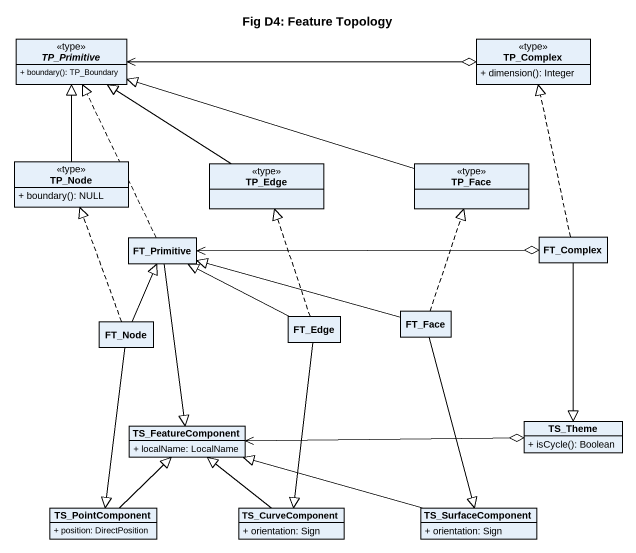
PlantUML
@startuml
title Fig D4: Feature Topology
hide circle
hide empty members
skinparam classAttributeIconSize 0
abstract class TP_Primitive <<type>> {
  + boundary(): TP_Boundary
}
class TP_Complex <<type>> {
  + dimension(): Integer
}
class TP_Node <<type>> {
  + boundary(): NULL
}
class TP_Edge <<type>>
class TP_Face <<type>>
class FT_Primitive
class FT_Complex
class FT_Node
class FT_Edge
class FT_Face
class TS_FeatureComponent {
  + localName: LocalName
}
class TS_Theme {
  + isCycle(): Boolean
}
class TS_PointComponent {
  + position: DirectPosition
}
class TS_CurveComponent {
  + orientation: Sign
}
class TS_SurfaceComponent {
  + orientation: Sign
}
TP_Primitive -right-> TP_Complex
TP_Primitive <-right-o TP_Complex
TP_Node -up-|> TP_Primitive
TP_Edge -up-|> TP_Primitive
TP_Face -left-|> TP_Primitive
FT_Primitive .up.|> TP_Primitive
FT_Primitive <-right-o FT_Complex
FT_Primitive --|> TS_FeatureComponent
FT_Complex .up.|> TP_Complex
FT_Complex --|> TS_Theme
FT_Node .up.|> TP_Node
FT_Node -up-|> FT_Primitive
FT_Node --|> TS_PointComponent
FT_Edge .up.|> TP_Edge
FT_Edge -left-|> FT_Primitive
FT_Edge --|> TS_CurveComponent
FT_Face .up.|> TP_Face
FT_Face -left-|> FT_Primitive
FT_Face --|> TS_SurfaceComponent
TS_FeatureComponent <-right-o TS_Theme
TS_PointComponent -up-|> TS_FeatureComponent
TS_CurveComponent -up-|> TS_FeatureComponent
TS_SurfaceComponent -left-|> TS_FeatureComponent
@enduml
